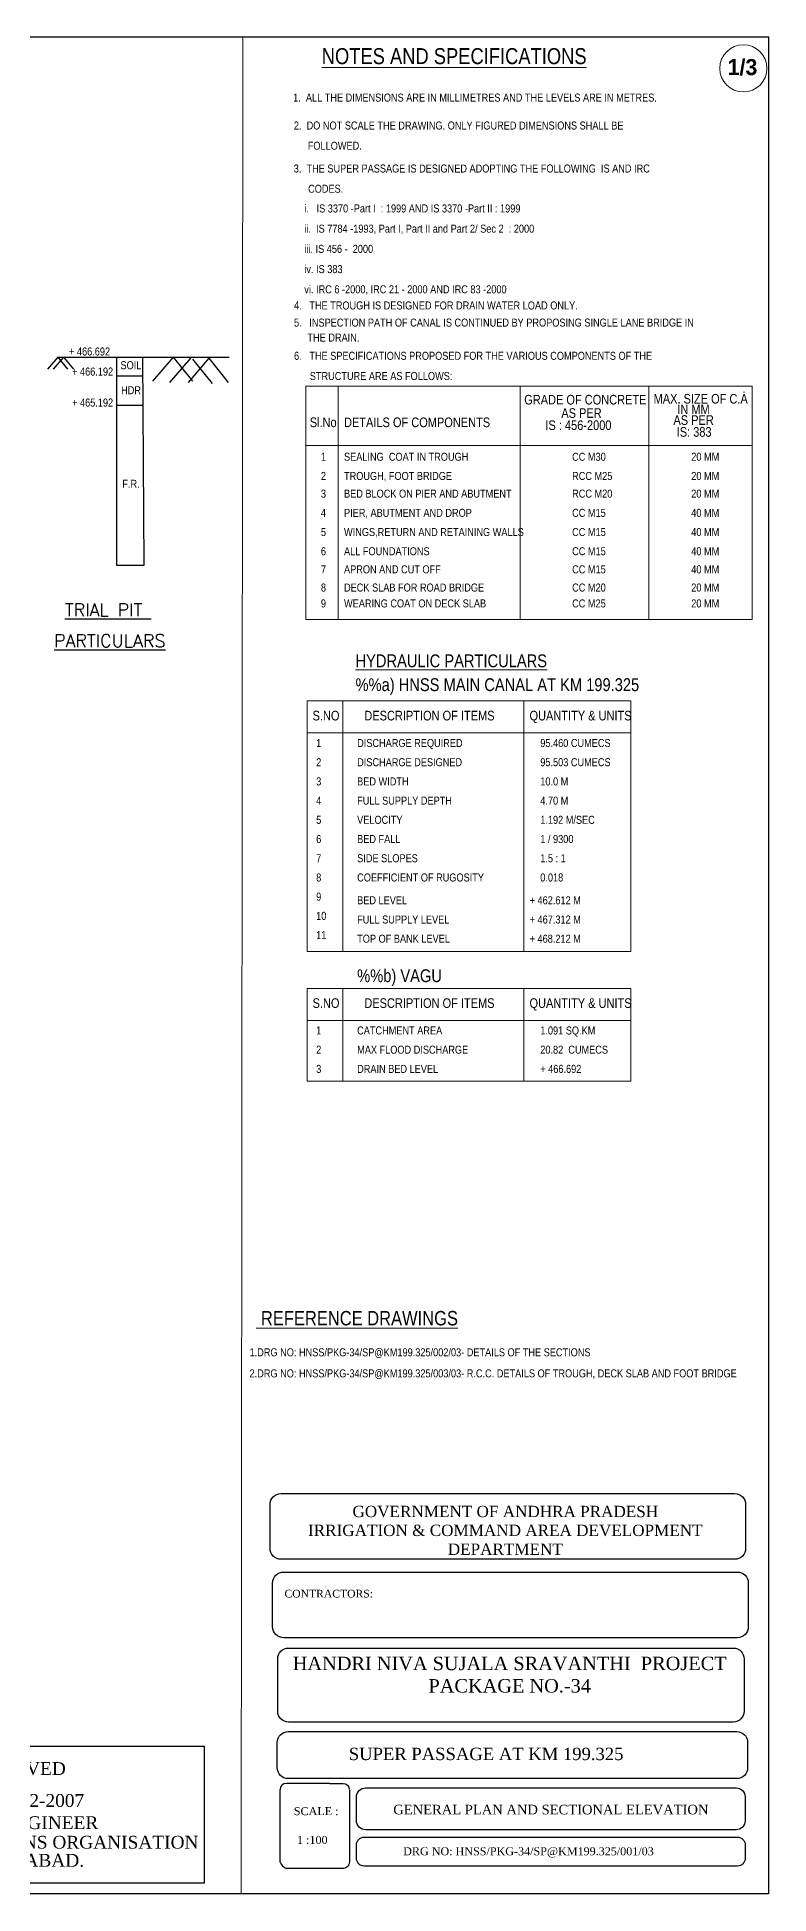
# Model space of a CAD drawing. Header units: millimetres. Extents: x 80 to 6605, y 46 to 2491.
# Drawn here: x 6208 to 6436, y 768 to 1348 of the extents above; entities that cross this region are included whole.
import ezdxf
from ezdxf.enums import TextEntityAlignment as Align

# ---------------------------------------------------------------- set-up
doc = ezdxf.new("R2010")
doc.units = ezdxf.units.MM
for name, color, linetype in [('Caption', 242, 'Continuous'), ('MAIN', 7, 'Continuous'), ('SHEET', 3, 'Continuous'), ('STEEL', 5, 'Continuous'), ('TEXT_GENERAL', 4, 'Continuous')]:
    doc.layers.add(name, color=color, linetype=linetype)
doc.styles.add('ARIAL NARROW', font='ARIALN.TTF')
doc.styles.add('arn', font='ARIALN.TTF')
doc.styles.add('CITYBLUEPR', font='cityb___.ttf')
doc.styles.add('ROMANT', font='romant')
doc.styles.get("Standard").update_dxf_attribs({"font": 'times.ttf', "height": 2.5})

msp = doc.modelspace()

# ---------------------------------------------------------------- linework, layer by layer
at = {"color": 0}
for p, q in [((6436.18376, 1347.83356), (5456.18376, 1347.83356)), ((6436.18376, 767.83356), (6436.18376, 1347.83356)), ((6214.10996, 1247.92045), (6210.87796, 1244.14392)), ((6215.89696, 1247.92045), (6212.66496, 1244.14392)), ((6214.10996, 1247.92045), (6245.67818, 1247.92045)), ((6214.10996, 1247.92045), (6217.1624, 1244.14392)), ((6214.20494, 1247.92045), (6221.63929, 1247.92045)), ((6215.89696, 1247.92045), (6218.9494, 1244.14392)), ((6232.41383, 1248.03512), (6232.41383, 1182.92045)), ((6241.08443, 1182.92045), (6240.67818, 1247.92045)), ((6240.67818, 1247.92045), (6267.64932, 1247.92045)), ((6250.0962, 1247.92045), (6243.6322, 1240.3674)), ((6255.48287, 1247.56172), (6249.01887, 1240.00867)), ((6250.0962, 1247.92045), (6256.20109, 1240.3674)), ((6261.22865, 1247.56172), (6254.76465, 1240.00867)), ((6256.20109, 1247.20298), (6262.30598, 1239.64993)), ((6261.22865, 1247.56172), (6267.33354, 1240.00867)), ((6232.41383, 1242.10035), (6240.77193, 1242.10035)), ((6232.41383, 1232.92045), (6240.77193, 1232.92045)), ((6232.41383, 1182.92045), (6241.08443, 1182.92045)), ((6298.91575, 802.33712), (6285.4757, 802.33712)), ((6283.54388, 777.72603), (6283.54388, 800.4053)), ((6305.20012, 800.19632), (6305.20012, 777.78671)), ((6303.35772, 775.7623), (6285.4757, 775.7623)), ((6436.08736, 767.83356), (5456.18376, 767.83356))]:
    msp.add_line(p, q, dxfattribs=at)
at = {"color": 0, "lineweight": 5}
msp.add_line((6271.33213, 767.83356), (6271.89576, 1347.83356), dxfattribs=at)
at = {"color": 0, "linetype": 'ByBlock', "lineweight": 9, "ltscale": 10}
msp.add_line((6428.26898, 1236.93252), (6428.5875, 1236.93252), dxfattribs=at)
for p, q in [((6152.58842, 813.93134), (6259.75729, 813.93134)), ((6259.75729, 813.93134), (6259.75729, 771.15534)), ((6259.75729, 771.15534), (6152.58842, 771.15534))]:
    msp.add_line(p, q)
at = {"color": 0}
for points in [[(6283.83723, 892.89687), (6425.47441, 892.89687, -0.414213562), (6428.93865, 889.43263), (6428.93865, 875.80941, -0.414213562), (6425.47441, 872.34517), (6283.83723, 872.34517, -0.414213562), (6280.37299, 875.80941), (6280.37299, 889.43263, -0.414213562)], [(6284.65807, 868.37689), (6426.29525, 868.37689, -0.414213562), (6429.75949, 864.91265), (6429.75949, 851.28944, -0.414213562), (6426.29525, 847.8252), (6284.65807, 847.8252, -0.414213562), (6281.19383, 851.28944), (6281.19383, 864.91265, -0.414213562)], [(6286.16986, 844.61678), (6425.06452, 844.61678, -0.414213562), (6428.46168, 841.21962), (6428.46168, 824.88321, -0.414213562), (6425.06452, 821.48605), (6286.16986, 821.48605, -0.414213562), (6282.7727, 824.88321), (6282.7727, 841.21962, -0.414213562)], [(6286.06018, 818.5608), (6426.11229, 818.5608, -0.414213562), (6429.53776, 815.13533), (6429.53776, 807.25709, -0.414213562), (6426.11229, 803.83162), (6286.06018, 803.83162, -0.414213562), (6282.63471, 807.25709), (6282.63471, 815.13533, -0.414213562)], [(6310.20249, 800.93067), (6425.94804, 800.93067, -0.414213562), (6428.77901, 798.0997), (6428.77901, 790.68852, -0.414213562), (6425.94804, 787.85755), (6310.20249, 787.85755, -0.414213562), (6307.37152, 790.68852), (6307.37152, 798.0997, -0.414213562)], [(6309.79128, 785.57229), (6426.38611, 785.57229, -0.414213562), (6428.79244, 783.16597), (6428.79244, 778.93341, -0.414213562), (6426.38611, 776.52709), (6309.79128, 776.52709, -0.414213562), (6307.38496, 778.93341), (6307.38496, 783.16597, -0.414213562)]]:
    msp.add_lwpolyline(points, format="xyb", close=True, dxfattribs=at)
for points in [[(6298.91575, 802.33712), (6303.19983, 802.33712, -0.414213562), (6305.13165, 800.4053)], [(6305.19925, 777.8018, -0.368140093), (6303.30244, 775.7554)]]:
    msp.add_lwpolyline(points, format="xyb", dxfattribs=at)
for centre, radius, start, end in [((6285.4757, 800.4053), 1.93182, 90, 180), ((6286.68601, 778.93555), 3.36689, 200.31574062, 249.7662947)]:
    msp.add_arc(centre, radius, start, end, dxfattribs=at)
at = {"layer": 'Caption', "color": 0, "lineweight": 5, "ltscale": 0.01}
msp.add_line((6436.14152, 1347.85369), (6436.14152, 767.83356), dxfattribs=at)
at = {"layer": 'MAIN', "color": 0, "linetype": 'Continuous', "lineweight": 9}
for p, q in [((6291.5415, 1238.77895), (6291.54135, 1165.93717)), ((6301.64442, 1238.77895), (6301.64437, 1165.93715)), ((6358.53352, 1238.77895), (6358.53347, 1165.93704)), ((6398.64862, 1238.77895), (6398.64858, 1165.93696)), ((6431.00777, 1238.77895), (6431.00772, 1165.93689)), ((6291.54146, 1220.32461), (6431.00777, 1220.32461)), ((6291.54134, 1165.93717), (6431.00777, 1165.93689)), ((6291.94153, 1140.51383), (6291.94153, 1062.17686)), ((6291.94153, 1140.51383), (6393.06254, 1140.51383)), ((6303.06254, 1140.51383), (6303.06254, 1062.17686)), ((6359.69951, 1140.51383), (6359.69951, 1062.17686)), ((6393.06254, 1140.51383), (6393.06254, 1062.17686)), ((6291.94153, 1130.51383), (6393.06254, 1130.51383)), ((6291.94153, 1062.17686), (6393.06254, 1062.17686)), ((6291.94153, 1050.70987), (6393.06254, 1050.70987)), ((6291.94153, 1050.70987), (6291.94153, 1021.73243)), ((6303.06254, 1050.70987), (6303.06254, 1021.73243)), ((6359.69951, 1050.70987), (6359.69951, 1021.73243)), ((6393.06254, 1050.70987), (6393.06254, 1021.73243)), ((6291.94153, 1040.70987), (6393.06254, 1040.70987)), ((6291.94153, 1021.73243), (6393.06254, 1021.73243))]:
    msp.add_line(p, q, dxfattribs=at)
at = {"layer": 'MAIN', "color": 0, "lineweight": 9}
msp.add_line((6291.5415, 1238.77895), (6431.00777, 1238.77895), dxfattribs=at)
at = {"layer": 'STEEL', "color": 0, "lineweight": 5}
msp.add_circle((6428.22654, 1338.08828), 7.37169, dxfattribs=at)
at = {"layer": 'TEXT_GENERAL', "color": 0, "lineweight": 5}
for p, q in [((6436.14152, 1347.85369), (6436.18376, 767.83356)), ((6436.08998, 1316.22842), (6436.08736, 767.83356))]:
    msp.add_line(p, q, dxfattribs=at)
msp.add_arc((6436.04152, 1346.0076), 0.1, 0.00477544, 90, dxfattribs=at)
msp.add_arc((6436.04152, 1346.0076), 0.1, 0.00477544, 90, dxfattribs=at)

# ---------------------------------------------------------------- texts
at = {"color": 0, "style": 'ROMANT'}
for s, p in [('%%UTRIAL PIT ', (6216.29465, 1166.92083)), ('%%UPARTICULARS', (6212.89804, 1157.28892))]:
    msp.add_text(s, height=4, dxfattribs=at).set_placement(p)
at = {"color": 0, "lineweight": 9, "style": 'arn'}
for s, p in [('%%UHYDRAULIC PARTICULARS', (6307.07892, 1151.01916)), ('%%a) HNSS MAIN CANAL AT KM 199.325', (6307.07892, 1143.56978)), ('%%b) VAGU', (6307.58995, 1052.65143))]:
    msp.add_text(s, height=4, dxfattribs=at).set_placement(p)
at = {"color": 0}
for s, height, p in [('SUPER PASSAGE AT KM 199.325', 3.85, (6304.97621, 809.62531)), ('1 :100', 2.5, (6288.81003, 783.4363)), ('DRG NO: HNSS/PKG-34/SP@KM199.325/001/03', 2.5, (6321.96496, 779.88842))]:
    msp.add_text(s, height=height, dxfattribs=at).set_placement(p)
for s, p in [('APPROVED', (6184.6904, 804.9787)), ('Sd/ 14-12-2007', (6184.56491, 795.01573)), ('CHIEF ENGINEER', (6177.55847, 788.07251)), ('CENTRAL DESIGNS ORGANISATION', (6156.00026, 781.96553)), ('HYDERABAD.', (6182.86327, 776.30686))]:
    msp.add_text(s, height=4).set_placement(p)
for s, insert, char_height, width, attachment_point in [('HANDRI NIVA SUJALA SRAVANTHI  PROJECT\\PPACKAGE NO.-34', (6355.2334, 841.92741), 4.2, 151.5, 2), ('SCALE :', (6287.81225, 794.92317), 2.5, 25.272, 1)]:
    msp.add_mtext(s, dxfattribs=dict(at, insert=insert, char_height=char_height, width=width, attachment_point=attachment_point))
at = {"layer": 'MAIN', "color": 0, "lineweight": 9, "style": 'ARIAL NARROW'}
for s, height, p in [('%%UNOTES AND SPECIFICATIONS', 5, (6296.52464, 1339.41953)), ('GRADE OF CONCRETE', 3, (6359.77066, 1233.09578)), ('MAX. SIZE OF C.A', 3, (6400.18498, 1233.38519)), ('AS PER', 3, (6371.36152, 1228.91182)), ('AS PER', 3, (6406.37284, 1226.72962)), ('IN MM', 3, (6407.58859, 1230.07997)), ('Sl.No     ', 3, (6292.77768, 1226.02562)), ('DETAILS OF COMPONENTS', 3, (6303.48501, 1226.02563)), ('IS : 456-2000', 3, (6366.38052, 1225.12391)), ('IS: 383 ', 3, (6407.39401, 1223.02612)), ('S.NO', 3, (6293.66641, 1134.40235)), ('DESCRIPTION OF ITEMS', 3, (6309.83198, 1134.40235)), ('QUANTITY & UNITS', 3, (6361.42438, 1134.40235)), ('S.NO', 3, (6293.66641, 1044.59839)), ('DESCRIPTION OF ITEMS', 3, (6309.83198, 1044.59839)), ('QUANTITY & UNITS', 3, (6361.42438, 1044.59839))]:
    msp.add_text(s, height=height, dxfattribs=at).set_placement(p)
at = {"layer": 'MAIN', "color": 0, "linetype": 'Continuous', "lineweight": 9, "style": 'ARIAL NARROW'}
for s, p in [('1.  ALL THE DIMENSIONS ARE IN MILLIMETRES AND THE LEVELS ARE IN METRES.', (6287.59188, 1327.71658)), ('2.  DO NOT SCALE THE DRAWING. ONLY FIGURED DIMENSIONS SHALL BE ', (6287.81869, 1318.99694)), ('FOLLOWED.', (6292.16324, 1312.68043)), ('3.  THE SUPER PASSAGE IS DESIGNED ADOPTING THE FOLLOWING  IS AND IRC ', (6287.78458, 1305.56365)), ('CODES.', (6292.26727, 1299.24714)), ('    i.   IS 3370 -Part I  : 1999 AND IS 3370 -Part II : 1999', (6287.89884, 1293.09208)), ('    ii.  IS 7784 -1993, Part I, Part II and Part 2/ Sec 2  : 2000', (6287.89884, 1286.77557)), ('    iii. IS 456 -  2000', (6287.89884, 1280.45906)), ('    iv. IS 383 ', (6287.89884, 1274.14255)), ('    vi. IRC 6 -2000, IRC 21 - 2000 AND IRC 83 -2000', (6287.89884, 1267.82605)), ('4.   THE TROUGH IS DESIGNED FOR DRAIN WATER LOAD ONLY.', (6287.86644, 1262.78568)), ('5.   INSPECTION PATH OF CANAL IS CONTINUED BY PROPOSING SINGLE LANE BRIDGE IN', (6287.86644, 1257.4275)), ('THE DRAIN.', (6292.05065, 1252.75429)), ('+ 466.692', (6217.59182, 1248.40329)), ('6.   THE SPECIFICATIONS PROPOSED FOR THE VARIOUS COMPONENTS OF THE ', (6287.86644, 1247.05677)), ('+ 466.192', (6218.54736, 1242.12893)), ('STRUCTURE ARE AS FOLLOWS:', (6292.79131, 1240.74026)), ('+ 465.192', (6218.54736, 1232.44457)), ('SEALING  COAT IN TROUGH', (6303.48499, 1215.52346)), ('CC M30', (6374.73459, 1215.52341)), ('20 MM', (6411.9427, 1215.52324)), ('1', (6296.26391, 1215.52346)), ('3', (6296.26391, 1203.99903)), ('2', (6296.26391, 1209.52346)), ('TROUGH, FOOT BRIDGE', (6303.48499, 1209.52346)), ('BED BLOCK ON PIER AND ABUTMENT ', (6303.48499, 1203.99903)), ('RCC M25', (6374.73459, 1209.52341)), ('RCC M20', (6374.73459, 1203.99898)), ('20 MM', (6411.9427, 1209.52324)), ('20 MM', (6411.9427, 1203.99881)), ('4', (6296.26391, 1197.99903)), ('PIER, ABUTMENT AND DROP', (6303.48499, 1197.99903)), ('CC M15', (6374.73459, 1197.99898)), ('40 MM', (6411.9427, 1197.99881)), ('5', (6296.26391, 1191.99903)), ('WINGS,RETURN AND RETAINING WALLS', (6303.48499, 1191.99903)), ('CC M15', (6374.73459, 1191.99898)), ('40 MM', (6411.9427, 1191.99881)), ('6', (6296.26391, 1185.99903)), ('ALL FOUNDATIONS', (6303.48499, 1185.99903)), ('CC M15', (6374.73459, 1185.99898)), ('40 MM', (6411.9427, 1185.99881)), ('7', (6296.26391, 1180.34518)), ('APRON AND CUT OFF', (6303.48499, 1180.34518)), ('CC M15', (6374.73459, 1180.34513)), ('40 MM', (6411.9427, 1180.34497)), ('8', (6296.26391, 1174.66431)), ('9', (6296.26391, 1169.70872)), ('WEARING COAT ON DECK SLAB', (6303.48499, 1169.70872)), ('DECK SLAB FOR ROAD BRIDGE', (6303.48499, 1174.66431)), ('CC M20', (6374.73459, 1174.66426)), ('CC M25', (6374.73459, 1169.70867)), ('20 MM', (6411.9427, 1174.66409)), ('20 MM', (6411.9427, 1169.7085)), ('1', (6294.78742, 1126.09858)), ('DISCHARGE REQUIRED', (6307.58995, 1126.09858)), ('95.460 CUMECS', (6364.78742, 1126.09858)), ('2', (6294.78742, 1120.09858)), ('DISCHARGE DESIGNED', (6307.58995, 1120.09858)), ('95.503 CUMECS', (6364.78742, 1120.09858)), ('3', (6294.78742, 1114.09858)), ('BED WIDTH', (6307.58995, 1114.09858)), ('10.0 M', (6364.78742, 1114.09858)), ('4', (6294.78742, 1108.09858)), ('FULL SUPPLY DEPTH', (6307.58995, 1108.09858)), ('4.70 M', (6364.78742, 1108.09858)), ('5', (6294.78742, 1102.09858)), ('VELOCITY', (6307.58995, 1102.09858)), ('1.192 M/SEC', (6364.78742, 1102.09858)), ('6', (6294.78742, 1096.09858)), ('BED FALL', (6307.58995, 1096.09858)), ('1 / 9300', (6364.78742, 1096.09858)), ('7', (6294.78742, 1090.09858)), ('SIDE SLOPES ', (6307.58995, 1090.09858)), ('1.5 : 1', (6364.78742, 1090.09858)), ('8', (6294.78742, 1084.09858)), ('COEFFICIENT OF RUGOSITY', (6307.58995, 1084.09858)), ('0.018', (6364.78742, 1084.09858)), ('9', (6294.78742, 1078.09858)), ('BED LEVEL', (6307.58995, 1076.9628)), ('+ 462.612 M', (6361.46424, 1076.9628)), ('10', (6294.78742, 1072.09858)), ('FULL SUPPLY LEVEL', (6307.58995, 1070.9628)), ('+ 467.312 M', (6361.46424, 1070.9628)), ('11', (6294.78742, 1066.09858)), ('TOP OF BANK LEVEL', (6307.58995, 1064.9628)), ('+ 468.212 M', (6361.46424, 1064.9628)), ('1', (6294.78742, 1036.29463)), ('CATCHMENT AREA', (6307.58995, 1036.29463)), ('1.091 SQ.KM', (6364.78742, 1036.29463)), ('2', (6294.78742, 1030.29463)), ('MAX FLOOD DISCHARGE', (6307.58995, 1030.29463)), ('20.82  CUMECS', (6364.78742, 1030.29463)), ('3', (6294.78742, 1024.29463)), ('DRAIN BED LEVEL', (6307.58995, 1024.29463)), ('+ 466.692', (6364.78742, 1024.29463))]:
    msp.add_text(s, height=2.5, dxfattribs=at).set_placement(p)
at = {"layer": 'MAIN', "color": 0, "lineweight": 5, "style": 'ARIAL NARROW'}
for s, height, p in [('%%U REFERENCE DRAWINGS', 4.5, (6276.09144, 945.41773)), ('1.DRG NO: HNSS/PKG-34/SP@KM199.325/002/03- DETAILS OF THE SECTIONS', 2.5, (6273.97825, 935.75515)), ('2.DRG NO: HNSS/PKG-34/SP@KM199.325/003/03- R.C.C. DETAILS OF TROUGH, DECK SLAB AND FOOT BRIDGE', 2.5, (6273.97825, 929.17992))]:
    msp.add_text(s, height=height, dxfattribs=at).set_placement(p)
at = {"layer": 'SHEET', "color": 0}
for s, insert, char_height, width, attachment_point in [('GOVERNMENT OF ANDHRA PRADESH\\PIRRIGATION & COMMAND AREA DEVELOPMENT DEPARTMENT', (6353.86718, 881.38508), 3.53871, 136.012937, 5), ('CONTRACTORS:', (6284.8706, 861.59795), 2.4063228, 35.8252135, 4), ('GENERAL PLAN AND SECTIONAL ELEVATION', (6318.87524, 795.67091), 3.0079035, 111.1817851, 1)]:
    msp.add_mtext(s, dxfattribs=dict(at, insert=insert, char_height=char_height, width=width, attachment_point=attachment_point))
at = {"layer": 'TEXT_GENERAL', "color": 0, "lineweight": 5, "style": 'CITYBLUEPR'}
msp.add_text('1/3', height=5, dxfattribs=at).set_placement((6423.29928, 1336.0019))
at = {"layer": 'TEXT_GENERAL', "color": 0, "lineweight": 5, "style": 'ARIAL NARROW'}
for s, p in [('SOIL', (6236.93035, 1245.36468)), ('HDR', (6236.95377, 1237.54536)), ('F.R.', (6236.95377, 1208.3161))]:
    msp.add_text(s, height=2.5, dxfattribs=at).set_placement(p, align=Align.MIDDLE)

doc.saveas('drawing.dxf')
